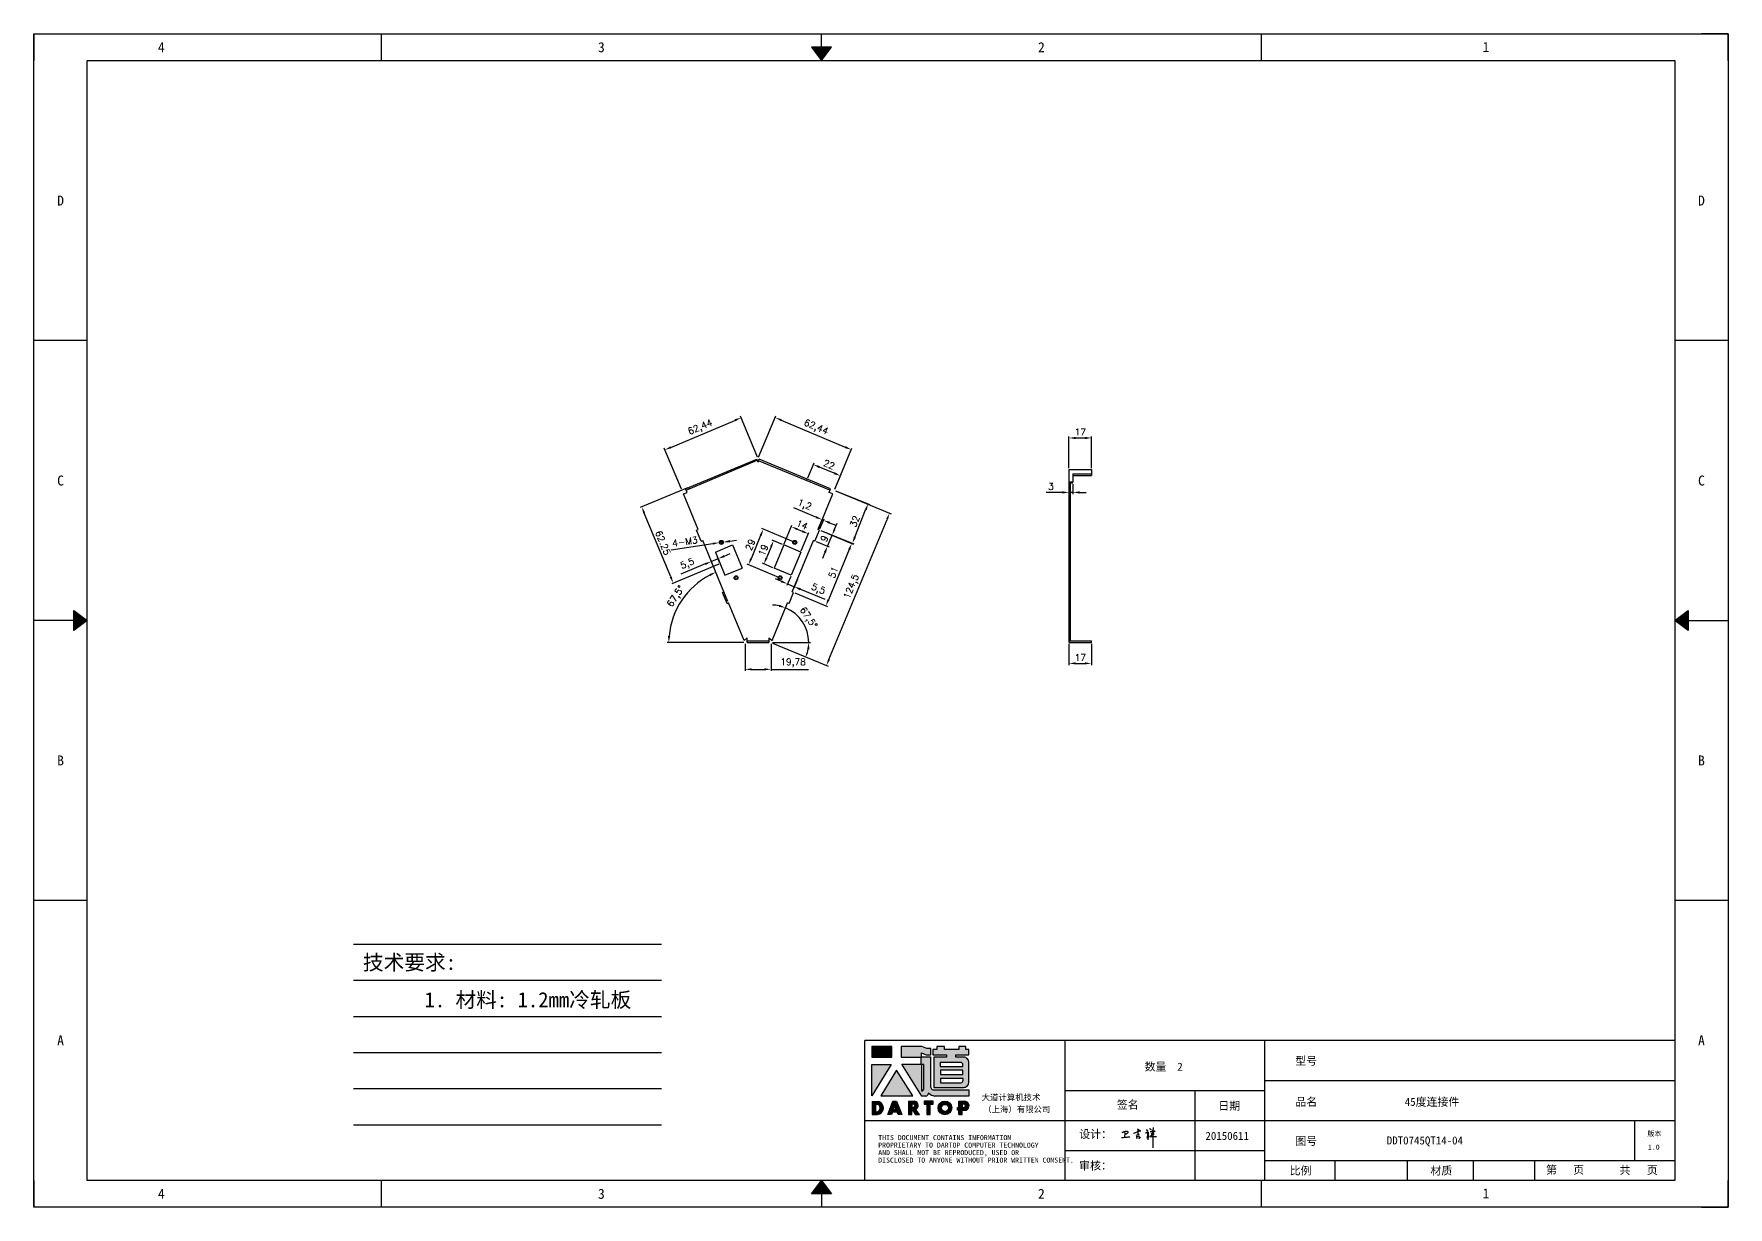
# Model space of a CAD drawing. Header units: millimetres. Extents: x -32103 to 8419, y 14505 to 33139.
# Drawn here: x 7140 to 8419, y 14518 to 15405 of the extents above; entities that cross this region are included whole.
import ezdxf
from ezdxf.enums import TextEntityAlignment as Align

# ---------------------------------------------------------------- set-up
doc = ezdxf.new("R2010")
doc.units = ezdxf.units.MM
doc.linetypes.add('DOT', pattern=[0.25, 0, -0.25])
doc.layers.add('4', color=7, linetype='Continuous')
doc.layers.add('print', color=30, linetype='Continuous')
doc.layers.add('dim', color=2, linetype='Continuous', lineweight=9)
doc.styles.add('Dartop', font='')
doc.styles.add('HZ', font='')
doc.styles.add('hzHT', font='simhei.ttf')
doc.styles.get("Standard").update_dxf_attribs({"font": 'txt', "bigfont": 'gbcbig.shx'})
doc.styles.get('Dartop').set_extended_font_data('FangSong_GB2312')
doc.styles.get('HZ').set_extended_font_data('SimSun')
doc.dimstyles.new('small', dxfattribs={"dimtxt": 5, "dimasz": 5, "dimexe": 1.25, "dimexo": 1, "dimgap": 2, "dimtad": 1, "dimtxsty": 'Standard', "dimcen": 2.5, "dimadec": 0, "dimazin": 0, "dimtfac": 1, "dimtmove": 0, "dimatfit": 3, "dimfxl": 0, "dimarcsym": 0})

# ---------------------------------------------------------------- blocks, each defined once
blk = doc.blocks.new('*U5')
at = {"color": 254, "linetype": 'Continuous', "extrusion": (0, 0, -1)}
for points in [[(-17, 0.333), (-16.812, 0.25), (-17, 0.5)], [(-17, 0.333), (-17.188, 0.25), (-16.812, 0.25)], [(-17, 0.333), (-17, 0.5), (-17.188, 0.25)]]:
    blk.add_solid(points, dxfattribs=at)
blk = doc.blocks.new('*U4')
at = {"color": 254, "linetype": 'Continuous', "extrusion": (0, 0, -1)}
for points in [[(-33.167, 11), (-33, 11), (-33.25, 11.188)], [(-33.167, 11), (-33.25, 11.188), (-33.25, 10.812)], [(-33.167, 11), (-33.25, 10.812), (-33, 11)]]:
    blk.add_solid(points, dxfattribs=at)
blk = doc.blocks.new('*U6')
at = {"color": 254, "linetype": 'Continuous'}
for points in [[(17, 21.667), (17.188, 21.75), (16.812, 21.75)], [(17, 21.667), (16.812, 21.75), (17, 21.5)], [(17, 21.667), (17, 21.5), (17.188, 21.75)]]:
    blk.add_solid(points, dxfattribs=at)
blk = doc.blocks.new('*U3')
at = {"color": 254, "linetype": 'Continuous', "extrusion": (0, 0, -1)}
for points in [[(-0.833, 11), (-0.75, 10.812), (-0.75, 11.188)], [(-0.833, 11), (-0.75, 11.188), (-1, 11)], [(-0.833, 11), (-1, 11), (-0.75, 10.812)]]:
    blk.add_solid(points, dxfattribs=at)
blk = doc.blocks.new('dadao')
for p, q in [((48, 19.2), (44.9, 10.4)), ((44.9, 10.4), (51.2, 10.4)), ((51.2, 10.4), (48, 19.2))]:
    blk.add_line(p, q)
for points in [[(41.8, 121.6), (41.8, 143.7), (-0.4, 143.7), (-0.4, 121.6), (41.8, 121.6)], [(104.8, 122), (104.8, 130.3), (114.1, 126.3), (124.2, 126.3), (124.2, 139.6), (115.9, 139.6), (105.1, 143.9), (61.5, 143.9)], [(61.7, 144), (61.7, 121.3), (103.9, 121.3)], [(113.4, 38.7), (105.1, 38.7), (63, 106.5), (103.9, 106.5), (103.9, 120.9), (103.9, 121.3)], [(109.7, 53.6), (109.7, 106.2), (104.3, 106.2), (104.3, 50.4), (106.6, 50.4)], [(144.6, 94.4), (144.6, 84.8), (192, 84.8), (192, 94.1), (144.9, 94.1)], [(120.2, 45), (119.5, 45), (119.5, 44.6)], [(0, 28), (0, 0), (11.8, 0)], [(0.1, 28), (14, 28)], [(7.1, 21.8), (7.1, 6.1), (12, 6.1)], [(7.1, 21.8), (11.4, 21.8)], [(76.8, 28.2), (76.8, 0), (84.1, 0), (84.1, 11.1), (91.6, -0.1), (100.3, -0.1), (91.7, 11.1)], [(76.8, 28.2), (90.6, 28.2)], [(84, 22.7), (84, 15.3), (87.2, 15.3)], [(84, 22.7), (87.3, 22.7)], [(183.7, 0), (183.7, 9.6), (180.6, 9.6), (180.6, 14.9), (183.8, 14.9), (183.8, 28.1), (196.1, 28.1), (196.5, 28.1)], [(183.7, 0), (190.9, 0), (190.9, 9.6), (198.8, 9.6)], [(194.9, 22.3), (190.8, 22.3), (190.8, 15), (194.4, 15)]]:
    blk.add_lwpolyline(points)
blk.add_lwpolyline([(137.1, 144.2), (137.1, 137.9), (128.3, 137.9), (128.3, 126.5), (157.3, 126.5), (157.3, 121.5), (130.3, 121.5), (130.3, 57.5), (194.4, 57.5, 0.414214), (204.4, 67.5), (204.4, 111.3, 0.414214), (194.4, 121.3), (177.5, 121.3), (177.5, 126.3), (204.7, 126.3), (204.7, 137.7), (198.2, 137.7), (198.2, 143.9), (183.3, 143.9), (183.3, 138), (153, 138), (153, 144.2), (137.1, 144.2)], format="xyb", close=True)
for points in [[(104.8, 122), (123.4, 122), (123.4, 60, 0.414214), (131.4, 52), (204.8, 52), (204.8, 39.1), (131.7, 39.1)], [(144.3, 110.8), (144.3, 101.8), (192.3, 101.8), (192.3, 105.5, 0.414214), (187.3, 110.5), (144.3, 110.5)], [(144.6, 77), (144.6, 67.5), (187.6, 67.5, 0.414214), (192.6, 72.5), (192.6, 76.4), (144.6, 76.4)]]:
    blk.add_lwpolyline(points, format="xyb")
for points in [[(-0.3, 106.2), (40.4, 106.2), (-0.3, 39.7), (-0.3, 106.2)], [(51.7, 94.1), (18.4, 39.3), (86.2, 39.3)], [(43.8, 28.2), (51.8, 28.2), (62.6, -0.1), (55, -0.1), (53.2, 5), (42.9, 5), (41.1, 0), (33.6, 0)], [(110, 28.1), (110, 21.9), (116, 21.9), (116, -0.1), (123.2, -0.1), (123.2, 22), (129.2, 22), (129.2, 28.1), (110, 28.1)]]:
    blk.add_lwpolyline(points, close=True)
for radius in [14.5, 7.44]:
    blk.add_circle((154.2, 14.2), radius)
for centre, radius, start, end in [((99.2, 60.7), 12.6, 305.6399, 325.969), ((111.6, 46.7), 8.19, 282.9811, 347.6627), ((136, 61.7), 22.9, 226.7358, 259.3209), ((8.5, 13.9), 8.49, 294.2143, 69.7177), ((9.6, 14.2), 14.4, 278.6604, 72.3203), ((86.4, 19), 3.8, 282.527, 76.7196), ((88.6, 19.4), 8.95, 290.6073, 77.2124), ((193.7, 18.7), 3.8, 280.9891, 72.5513), ((195.7, 18.6), 9.51, 288.8959, 85.2442)]:
    blk.add_arc(centre, radius, start, end)
blk = doc.blocks.new('h')
for p, q in [((20768.1, -2360.9), (20773, -2359.1)), ((20769.5, -2366.9), (20769.8, -2370.6)), ((20769.8, -2370.6), (20770.9, -2378)), ((20770.9, -2378), (20771.5, -2370.6)), ((20772.4, -2369.3), (20774.9, -2367.8)), ((20773, -2359.1), (20784.1, -2355.2)), ((20773.3, -2331.8), (20775.3, -2338.7)), ((20789.1, -2340.9), (20773.5, -2331.9)), ((20775.3, -2338.7), (20775.6, -2351.2)), ((20775.6, -2351.2), (20775.5, -2357.3)), ((20782.2, -2369.2), (20780, -2377.1)), ((20780, -2377.1), (20788.3, -2371.3)), ((20780.1, -2366.4), (20780.8, -2366.4)), ((20781.9, -2367.4), (20782.2, -2369.2)), ((20845.7, -2343.5), (20848.4, -2353)), ((20848.9, -2370.3), (20847.9, -2424)), ((20848.4, -2353), (20848.9, -2370.3))]:
    blk.add_line(p, q)
for points in [[(20696.6, -2372.4, 0.002073), (20710.6, -2371.9, 0.016137), (20719.6, -2371.3, 0.008314), (20736.9, -2369.3)], [(20699.1, -2348.2, -0.029745), (20704.6, -2345.4, -0.046842), (20708.4, -2344.2, -0.00919), (20714.3, -2343, -0.018517), (20717.2, -2342.5, -0.037841), (20720.3, -2342.4, -0.039541), (20723.2, -2342.8, -0.149785), (20726, -2344.3, -0.204935), (20726.9, -2346.6, -0.074872), (20726.5, -2348.3, -0.061615), (20725.6, -2350.3, -0.034204), (20723.8, -2352.6, -0.045776), (20722.3, -2354.1, -0.054985), (20720.4, -2355.3, -0.036348), (20717.3, -2356.5, -0.067752), (20715.7, -2356.8, -0.043553), (20713.2, -2356.7)], [(20755, -2351.9, -0.024077), (20759.9, -2350.1, -0.013147), (20768.7, -2346.5, -0.00522), (20775.4, -2344.1, -0.018517), (20777.3, -2343.4, -0.008274), (20786.3, -2341, -0.039541), (20788.3, -2340.8, -0.079216), (20789.4, -2341, -0.204935)], [(20813.5, -2350.1, 0.007348), (20815.9, -2348.7, 0.008421), (20818, -2347.3, 0.009459), (20819.7, -2346.2, -0.016325), (20820.7, -2345.5, -0.173771), (20821.8, -2345.3, -0.085159), (20823.9, -2346, -0.125883), (20826, -2347.9, -0.160659), (20826.6, -2350.1, -0.010447), (20826.5, -2352.3, -0.008247), (20826.2, -2355.1, -0.002698), (20825.3, -2374, 0.001562), (20823.9, -2383.7, 0.016137)], [(20816.8, -2335, -0.053561), (20819.6, -2336.1, -0.075272), (20821.3, -2337.3, -0.005295), (20822.5, -2338.5, -0.009337), (20823.1, -2339.1, -0.026146), (20823.7, -2339.8, -0.016644), (20824.5, -2340.9)], [(20832.1, -2329.2, -0.053561), (20834.9, -2330.3, -0.075272), (20836.7, -2331.5, -0.005295), (20837.8, -2332.6, -0.009337), (20838.5, -2333.3, -0.026146), (20839, -2334, -0.016644), (20839.8, -2335.1)], [(20836, -2343.7, -0.02797), (20842.1, -2342.6, -0.048868), (20845.6, -2342.2, -0.00919), (20851.1, -2341.4, -0.018517), (20853.9, -2341.1, -0.037841), (20856.7, -2341.2, -0.039541), (20859.4, -2341.6, -0.018282), (20840.6, -2354.7, -0.000937)], [(20847.6, -2340.2, 0.021784), (20849.6, -2335.9, 0.028296), (20850.8, -2332.4, 0.008136), (20851.9, -2328.2, 0.028913), (20852.2, -2327, 0.08193), (20852.1, -2325.9, 0.075058), (20851.7, -2324.7, 0.275043)]]:
    blk.add_lwpolyline(points, format="xyb")
for points in [[(20711.3, -2343.5), (20711.3, -2343.5), (20711.5, -2355.8), (20710.7, -2368), (20710.6, -2371.9)], [(20821.5, -2350.6), (20822.4, -2359.2), (20822.2, -2364.9), (20821.7, -2369), (20821.3, -2376.3), (20823.6, -2368.5), (20827.2, -2366.3), (20829.5, -2366.3)], [(20840.6, -2354.7), (20850, -2354.7), (20855, -2354.3), (20845.9, -2361.1), (20840.5, -2364), (20833, -2367.5), (20863.2, -2367.4), (20865.9, -2367.3)]]:
    blk.add_lwpolyline(points)
for centre, radius, start, end in [((20773.7, -2371.2), 2.3, 121.9907, 163.60158), ((20787.5, -2406), 40.3, 100.61827, 108.24823), ((20780.8, -2367.6), 1.15, 9.4675, 90)]:
    blk.add_arc(centre, radius, start, end)
blk = doc.blocks.new('*D99')
at = {"layer": 'Defpoints', "color": 0}
for p in [(7673.8, 15114.6), (7686.7, 15084), (7629.1, 15059.7)]:
    blk.add_point(p, dxfattribs=at)
at = {"layer": 'dim', "color": 0, "lineweight": -2}
for p, q in [((7686.3, 15084.9), (7673.3, 15115.7)), ((7620.8, 15092.2), (7669.2, 15112.6)), ((7628.7, 15060.7), (7615.8, 15091.5))]:
    blk.add_line(p, q, dxfattribs=at)
at = {"layer": 'dim', "color": 0}
for points in [[(7668.8, 15113.4), (7669.5, 15111.8), (7673.8, 15114.6)], [(7620.5, 15093), (7621.2, 15091.5), (7616.2, 15090.3)]]:
    blk.add_solid(points, dxfattribs=at)
at = {"layer": 'dim', "color": 0, "insert": (7643.1, 15107), "char_height": 5, "attachment_point": 5, "rotation": 22.8579}
blk.add_mtext('62,44', dxfattribs=at)
blk = doc.blocks.new('*D100')
at = {"layer": 'Defpoints', "color": 0}
for p in [(7757.1, 15090.4), (7686.7, 15084), (7744.2, 15059.7)]:
    blk.add_point(p, dxfattribs=at)
at = {"layer": 'dim', "color": 0, "lineweight": -2}
for p, q in [((7687, 15084.9), (7700.1, 15115.9)), ((7704.2, 15112.8), (7752.5, 15092.4)), ((7744.6, 15060.7), (7757.6, 15091.6))]:
    blk.add_line(p, q, dxfattribs=at)
at = {"layer": 'dim', "color": 0}
for points in [[(7704.5, 15113.5), (7703.9, 15112), (7699.6, 15114.7)], [(7752.9, 15093.2), (7752.2, 15091.6), (7757.1, 15090.4)]]:
    blk.add_solid(points, dxfattribs=at)
at = {"layer": 'dim', "color": 0, "insert": (7730.3, 15107.1), "char_height": 5, "attachment_point": 5, "rotation": 337.1421}
blk.add_mtext('62,44', dxfattribs=at)
blk = doc.blocks.new('*D101')
at = {"layer": 'Defpoints', "color": 0}
for p in [(7744.9, 15059.4), (7769.8, 15049.5), (7733.1, 15029.7)]:
    blk.add_point(p, dxfattribs=at)
at = {"layer": 'dim', "color": 0, "lineweight": -2}
for p, q in [((7745.8, 15059.1), (7771, 15049)), ((7759.8, 15024.4), (7767.9, 15044.9)), ((7734, 15029.3), (7759.1, 15019.3))]:
    blk.add_line(p, q, dxfattribs=at)
at = {"layer": 'dim', "color": 0}
for points in [[(7767.2, 15045.2), (7768.7, 15044.6), (7769.8, 15049.5)], [(7759, 15024.7), (7760.6, 15024.1), (7757.9, 15019.8)]]:
    blk.add_solid(points, dxfattribs=at)
at = {"layer": 'dim', "color": 0, "insert": (7759.7, 15036.3), "char_height": 5, "attachment_point": 5, "rotation": 68.2388}
blk.add_mtext('32', dxfattribs=at)
blk = doc.blocks.new('*D102')
at = {"layer": 'Defpoints', "color": 0}
for p in [(7733.1, 15029.7), (7713.5, 14982.6), (7737.9, 14972.5)]:
    blk.add_point(p, dxfattribs=at)
at = {"layer": 'dim', "color": 0, "lineweight": -2}
for p, q in [((7734, 15029.3), (7758.5, 15019.1)), ((7755.5, 15015), (7739.8, 14977.1)), ((7714.5, 14982.2), (7739, 14972))]:
    blk.add_line(p, q, dxfattribs=at)
at = {"layer": 'dim', "color": 0}
for points in [[(7754.7, 15015.3), (7756.3, 15014.7), (7757.4, 15019.6)], [(7739, 14977.4), (7740.6, 14976.8), (7737.9, 14972.5)]]:
    blk.add_solid(points, dxfattribs=at)
at = {"layer": 'dim', "color": 0, "insert": (7743.5, 14997.8), "char_height": 5, "attachment_point": 5, "rotation": 67.5}
blk.add_mtext('51', dxfattribs=at)
blk = doc.blocks.new('*D103')
at = {"layer": 'Defpoints', "color": 0}
for p in [(7733.1, 15029.7), (7742.6, 15025.8), (7729.6, 15021.4)]:
    blk.add_point(p, dxfattribs=at)
at = {"layer": 'dim', "color": 0, "lineweight": -2}
for p, q in [((7734, 15029.3), (7743.7, 15025.3)), ((7739.1, 15017.5), (7742.6, 15025.8)), ((7744.5, 15030.4), (7746.4, 15035)), ((7730.5, 15021), (7740.3, 15017)), ((7737.2, 15012.8), (7735.3, 15008.2))]:
    blk.add_line(p, q, dxfattribs=at)
at = {"layer": 'dim', "color": 0}
for points in [[(7743.7, 15030.7), (7745.2, 15030.1), (7742.6, 15025.8)], [(7736.4, 15013.2), (7738, 15012.5), (7739.1, 15017.5)]]:
    blk.add_solid(points, dxfattribs=at)
at = {"layer": 'dim', "color": 0, "insert": (7736.7, 15023.3), "char_height": 5, "attachment_point": 5, "rotation": 67.5}
blk.add_mtext('9', dxfattribs=at)
blk = doc.blocks.new('*D104')
at = {"layer": 'Defpoints', "color": 0}
for p in [(7735, 15037.6), (7731.9, 15030.2), (7733.1, 15029.7)]:
    blk.add_point(p, dxfattribs=at)
at = {"layer": 'dim', "color": 0, "lineweight": -2}
for p, q in [((7730.4, 15039.5), (7713.6, 15046.4)), ((7732.3, 15031.1), (7735.5, 15038.7)), ((7733.4, 15030.6), (7736.6, 15038.3)), ((7736.1, 15037.1), (7735, 15037.6)), ((7740.7, 15035.2), (7745.4, 15033.3))]:
    blk.add_line(p, q, dxfattribs=at)
at = {"layer": 'dim', "color": 0}
for points in [[(7730.7, 15040.3), (7730.1, 15038.7), (7735, 15037.6)], [(7741.1, 15036), (7740.4, 15034.4), (7736.1, 15037.1)]]:
    blk.add_solid(points, dxfattribs=at)
at = {"layer": 'dim', "color": 0, "insert": (7721.6, 15048.5), "char_height": 5, "attachment_point": 5, "rotation": 337.5}
blk.add_mtext('1,2', dxfattribs=at)
blk = doc.blocks.new('*D109')
at = {"layer": 'Defpoints', "color": 0}
for p in [(7938.5, 15099.3), (7921.5, 15075.4), (7938.5, 15075.4)]:
    blk.add_point(p, dxfattribs=at)
at = {"layer": 'dim', "color": 0, "lineweight": -2}
for p, q in [((7921.5, 15076.4), (7921.5, 15100.5)), ((7926.5, 15099.3), (7933.5, 15099.3)), ((7938.5, 15076.4), (7938.5, 15100.5))]:
    blk.add_line(p, q, dxfattribs=at)
at = {"layer": 'dim', "color": 0}
for points in [[(7926.5, 15100.1), (7926.5, 15098.4), (7921.5, 15099.3)], [(7933.5, 15100.1), (7933.5, 15098.4), (7938.5, 15099.3)]]:
    blk.add_solid(points, dxfattribs=at)
at = {"layer": 'dim', "color": 0, "insert": (7930, 15103.8), "char_height": 5, "attachment_point": 5}
blk.add_mtext('17', dxfattribs=at)
blk = doc.blocks.new('*D110')
at = {"layer": 'Defpoints', "color": 0}
for p in [(7728.4, 15079.2), (7723.9, 15068.2), (7744.2, 15059.7)]:
    blk.add_point(p, dxfattribs=at)
at = {"layer": 'dim', "color": 0, "lineweight": -2}
for p, q in [((7724.2, 15069.1), (7728.9, 15080.4)), ((7744.2, 15072.7), (7733.1, 15077.3)), ((7744.6, 15060.7), (7749.3, 15072))]:
    blk.add_line(p, q, dxfattribs=at)
at = {"layer": 'dim', "color": 0}
for points in [[(7733.4, 15078.1), (7732.7, 15076.5), (7728.4, 15079.2)], [(7744.5, 15073.5), (7743.8, 15071.9), (7748.8, 15070.8)]]:
    blk.add_solid(points, dxfattribs=at)
at = {"layer": 'dim', "color": 0, "insert": (7740.3, 15079.2), "char_height": 5, "attachment_point": 5, "rotation": 337.5}
blk.add_mtext('22', dxfattribs=at)
blk = doc.blocks.new('*D111')
at = {"layer": 'Defpoints', "color": 0}
for p in [(7921.5, 15065.3), (7924.5, 15065.3), (7921.5, 15058.2)]:
    blk.add_point(p, dxfattribs=at)
at = {"layer": 'dim', "color": 0, "lineweight": -2}
for p, q in [((7921.5, 15064.3), (7921.5, 15056.9)), ((7924.5, 15064.3), (7924.5, 15056.9)), ((7916.5, 15058.2), (7904.2, 15058.2)), ((7924.5, 15058.2), (7921.5, 15058.2)), ((7929.5, 15058.2), (7934.5, 15058.2))]:
    blk.add_line(p, q, dxfattribs=at)
at = {"layer": 'dim', "color": 0}
for points in [[(7916.5, 15059), (7916.5, 15057.3), (7921.5, 15058.2)], [(7929.5, 15059), (7929.5, 15057.3), (7924.5, 15058.2)]]:
    blk.add_solid(points, dxfattribs=at)
at = {"layer": 'dim', "color": 0, "insert": (7907.9, 15062.7), "char_height": 5, "attachment_point": 5}
blk.add_mtext('3', dxfattribs=at)
blk = doc.blocks.new('*D112')
at = {"layer": 'Defpoints', "color": 0}
for p in [(7921.5, 14944.7), (7938.5, 14944.7), (7938.5, 14929)]:
    blk.add_point(p, dxfattribs=at)
at = {"layer": 'dim', "color": 0, "lineweight": -2}
for p, q in [((7921.5, 14943.7), (7921.5, 14927.7)), ((7938.5, 14943.7), (7938.5, 14927.7)), ((7926.5, 14929), (7933.5, 14929))]:
    blk.add_line(p, q, dxfattribs=at)
at = {"layer": 'dim', "color": 0}
for points in [[(7926.5, 14929.8), (7926.5, 14928.2), (7921.5, 14929)], [(7933.5, 14929.8), (7933.5, 14928.2), (7938.5, 14929)]]:
    blk.add_solid(points, dxfattribs=at)
at = {"layer": 'dim', "color": 0, "insert": (7930, 14933.5), "char_height": 5, "attachment_point": 5}
blk.add_mtext('17', dxfattribs=at)
blk = doc.blocks.new('*D113')
at = {"layer": 'Defpoints', "color": 0}
for p in [(7676.8, 14944.7), (7696.5, 14944.7), (7696.5, 14924.5)]:
    blk.add_point(p, dxfattribs=at)
at = {"layer": 'dim', "color": 0, "lineweight": -2}
for p, q in [((7676.8, 14943.7), (7676.8, 14923.3)), ((7696.5, 14943.7), (7696.5, 14923.3)), ((7681.8, 14924.5), (7691.5, 14924.5)), ((7696.5, 14924.5), (7724.7, 14924.5))]:
    blk.add_line(p, q, dxfattribs=at)
at = {"layer": 'dim', "color": 0}
for points in [[(7681.8, 14925.3), (7681.8, 14923.7), (7676.8, 14924.5)], [(7691.5, 14925.3), (7691.5, 14923.7), (7696.5, 14924.5)]]:
    blk.add_solid(points, dxfattribs=at)
at = {"layer": 'dim', "color": 0, "insert": (7713.1, 14929.4), "char_height": 5, "attachment_point": 5}
blk.add_mtext('19,78', dxfattribs=at)
blk = doc.blocks.new('*D203')
at = {"layer": 'Defpoints', "color": 0}
for p in [(7744.2, 15059.7), (7786, 15042.4), (7696.5, 14944.7)]:
    blk.add_point(p, dxfattribs=at)
at = {"layer": 'dim', "color": 0, "lineweight": -2}
for p, q in [((7745.1, 15059.4), (7787.1, 15041.9)), ((7740.2, 14932), (7784.1, 15037.8)), ((7697.5, 14944.3), (7739.5, 14926.9))]:
    blk.add_line(p, q, dxfattribs=at)
at = {"layer": 'dim', "color": 0}
for points in [[(7783.3, 15038.1), (7784.8, 15037.5), (7786, 15042.4)], [(7739.5, 14932.3), (7741, 14931.7), (7738.3, 14927.4)]]:
    blk.add_solid(points, dxfattribs=at)
at = {"layer": 'dim', "color": 0, "insert": (7757.6, 14986.8), "char_height": 5, "attachment_point": 5, "rotation": 67.5}
blk.add_mtext('124,5', dxfattribs=at)
blk = doc.blocks.new('*D204')
at = {"layer": 'Defpoints', "color": 0}
for p in [(7636.1, 14985.4), (7664.3, 14974.7), (7676.1, 14946.3), (7678.5, 14944.7), (7694.8, 14944.7)]:
    blk.add_point(p, dxfattribs=at)
at = {"layer": 'dim', "color": 0, "lineweight": -2}
for p, q in [((7663.9, 14975.7), (7654.3, 14999)), ((7675.8, 14944.7), (7618, 14944.7))]:
    blk.add_line(p, q, dxfattribs=at)
blk.add_arc((7676.8, 14944.7), 57.5, 117.4823, 175.0177, dxfattribs=at)
at = {"layer": 'dim', "color": 0}
for points in [[(7649.9, 14996.5), (7650.6, 14995), (7654.8, 14997.9)], [(7620.3, 14949.7), (7618.6, 14949.7), (7619.2, 14944.7)]]:
    blk.add_solid(points, dxfattribs=at)
at = {"layer": 'dim', "color": 0, "insert": (7624.9, 14979.4), "char_height": 5, "attachment_point": 5, "rotation": 56.25}
blk.add_mtext('67,5°', dxfattribs=at)
blk = doc.blocks.new('*D205')
at = {"layer": 'Defpoints', "color": 0}
for p in [(7709, 14974.7), (7722.8, 14955.6), (7678.5, 14944.7), (7694.8, 14944.7), (7697.2, 14946.4)]:
    blk.add_point(p, dxfattribs=at)
at = {"layer": 'dim', "color": 0, "lineweight": -2}
blk.add_line((7697.5, 14944.7), (7726.2, 14944.7), dxfattribs=at)
for start, end in [(77.5887, 87.6775), (360, 67.5), (339.8225, 349.9113)]:
    blk.add_arc((7696.5, 14944.7), 28.4, start, end, dxfattribs=at)
at = {"layer": 'dim', "color": 0}
for points in [[(7702.9, 14973.3), (7702.4, 14971.7), (7707.4, 14971)], [(7723.7, 14939.8), (7725.4, 14939.7), (7725, 14944.7)]]:
    blk.add_solid(points, dxfattribs=at)
at = {"layer": 'dim', "color": 0, "insert": (7724.3, 14963.2), "char_height": 5, "attachment_point": 5, "rotation": 303.75}
blk.add_mtext('67,5°', dxfattribs=at)
blk = doc.blocks.new('*D227')
at = {"layer": 'Defpoints', "color": 0}
for p in [(7724.6, 15026.9), (7706, 15018.5), (7718.9, 15013.1)]:
    blk.add_point(p, dxfattribs=at)
at = {"layer": 'dim', "color": 0, "lineweight": -2}
for p, q in [((7706.4, 15019.4), (7712.2, 15033.4)), ((7716.3, 15030.3), (7720, 15028.8)), ((7719.3, 15014.1), (7725.1, 15028))]:
    blk.add_line(p, q, dxfattribs=at)
at = {"layer": 'dim', "color": 0}
for points in [[(7716.6, 15031.1), (7716, 15029.6), (7711.7, 15032.3)], [(7720.3, 15029.6), (7719.7, 15028), (7724.6, 15026.9)]]:
    blk.add_solid(points, dxfattribs=at)
at = {"layer": 'dim', "color": 0, "insert": (7719.9, 15033.7), "char_height": 5, "attachment_point": 5, "rotation": 337.5}
blk.add_mtext('14', dxfattribs=at)
blk = doc.blocks.new('*D228')
at = {"layer": 'Defpoints', "color": 0}
for p in [(7706, 15018.5), (7691.1, 15004.1), (7698.7, 15000.9)]:
    blk.add_point(p, dxfattribs=at)
at = {"layer": 'dim', "color": 0, "lineweight": -2}
for p, q in [((7696.5, 15017), (7693, 15008.7)), ((7705.1, 15018.9), (7697.2, 15022.1)), ((7697.8, 15001.3), (7689.9, 15004.6))]:
    blk.add_line(p, q, dxfattribs=at)
at = {"layer": 'dim', "color": 0}
for points in [[(7695.7, 15017.4), (7697.2, 15016.7), (7698.4, 15021.7)], [(7692.2, 15009), (7693.8, 15008.4), (7691.1, 15004.1)]]:
    blk.add_solid(points, dxfattribs=at)
at = {"layer": 'dim', "color": 0, "insert": (7690.6, 15014.6), "char_height": 5, "attachment_point": 5, "rotation": 67.5}
blk.add_mtext('19', dxfattribs=at)
blk = doc.blocks.new('*D229')
at = {"layer": 'Defpoints', "color": 0}
for p in [(7714.4, 15020.4), (7679.5, 15003.5), (7703.3, 14993.6)]:
    blk.add_point(p, dxfattribs=at)
at = {"layer": 'dim', "color": 0, "lineweight": -2}
for p, q in [((7688.6, 15025.7), (7681.4, 15008.1)), ((7713.5, 15020.8), (7689.4, 15030.8)), ((7702.4, 14994), (7678.3, 15004))]:
    blk.add_line(p, q, dxfattribs=at)
at = {"layer": 'dim', "color": 0}
for points in [[(7687.9, 15026), (7689.4, 15025.4), (7690.6, 15030.3)], [(7680.6, 15008.4), (7682.1, 15007.8), (7679.5, 15003.5)]]:
    blk.add_solid(points, dxfattribs=at)
at = {"layer": 'dim', "color": 0, "insert": (7680.8, 15018.6), "char_height": 5, "attachment_point": 5, "rotation": 67.5}
blk.add_mtext('29', dxfattribs=at)
blk = doc.blocks.new('*D230')
at = {"layer": 'Defpoints', "color": 0}
for p in [(7711.7, 14995.6), (7714, 14986.9), (7716.7, 14993.5)]:
    blk.add_point(p, dxfattribs=at)
at = {"layer": 'dim', "color": 0, "lineweight": -2}
for p, q in [((7704.3, 14990.9), (7699.7, 14992.9)), ((7711.3, 14994.7), (7708.5, 14987.9)), ((7708.9, 14989), (7714, 14986.9)), ((7716.4, 14992.6), (7713.6, 14985.8)), ((7718.7, 14985), (7737, 14977.4))]:
    blk.add_line(p, q, dxfattribs=at)
at = {"layer": 'dim', "color": 0}
for points in [[(7704.6, 14991.7), (7704, 14990.2), (7708.9, 14989)], [(7719, 14985.8), (7718.3, 14984.2), (7714, 14986.9)]]:
    blk.add_solid(points, dxfattribs=at)
at = {"layer": 'dim', "color": 0, "insert": (7732, 14984.8), "char_height": 5, "attachment_point": 5, "rotation": 337.5}
blk.add_mtext('5,5', dxfattribs=at)
blk = doc.blocks.new('*D231')
at = {"layer": 'Defpoints', "color": 0}
for p in [(7651.4, 15006), (7652.9, 15002.3), (7658, 15004.4)]:
    blk.add_point(p, dxfattribs=at)
at = {"layer": 'dim', "color": 0, "lineweight": -2}
for p, q in [((7661.1, 15010), (7665.7, 15011.9)), ((7646.8, 15004.1), (7628.4, 14996.5)), ((7652.6, 15003.2), (7650.9, 15007.1)), ((7656.5, 15008.1), (7651.4, 15006)), ((7657.6, 15005.3), (7656, 15009.2))]:
    blk.add_line(p, q, dxfattribs=at)
at = {"layer": 'dim', "color": 0}
for points in [[(7646.5, 15004.8), (7647.1, 15003.3), (7651.4, 15006)], [(7660.8, 15010.8), (7661.4, 15009.2), (7656.5, 15008.1)]]:
    blk.add_solid(points, dxfattribs=at)
at = {"layer": 'dim', "color": 0, "insert": (7633.4, 15003.9), "char_height": 5, "attachment_point": 5, "rotation": 22.5}
blk.add_mtext('5,5', dxfattribs=at)
blk = doc.blocks.new('*D232')
at = {"layer": 'Defpoints', "color": 0}
for p in [(7634.2, 15061.8), (7598.8, 15047.2), (7658, 15004.4)]:
    blk.add_point(p, dxfattribs=at)
at = {"layer": 'dim', "color": 0, "lineweight": -2}
for p, q in [((7633.3, 15061.5), (7597.6, 15046.7)), ((7620.7, 14994.3), (7600.7, 15042.5)), ((7657.1, 15004), (7621.4, 14989.2))]:
    blk.add_line(p, q, dxfattribs=at)
at = {"layer": 'dim', "color": 0}
for points in [[(7601.4, 15042.9), (7599.9, 15042.2), (7598.8, 15047.2)], [(7621.4, 14994.6), (7619.9, 14994), (7622.6, 14989.7)]]:
    blk.add_solid(points, dxfattribs=at)
at = {"layer": 'dim', "color": 0, "insert": (7614.8, 15020.1), "char_height": 5, "attachment_point": 5, "rotation": 292.5}
blk.add_mtext('62.25', dxfattribs=at)
blk = doc.blocks.new('*D233')
at = {"layer": 'Defpoints', "color": 0}
for p in [(7657.5, 15020.2), (7660.4, 15020.6)]:
    blk.add_point(p, dxfattribs=at)
at = {"layer": 'dim', "color": 0, "lineweight": -2}
for p, q in [((7621, 15014.9), (7652.5, 15019.5)), ((7660.4, 15020.6), (7657.5, 15020.2)), ((7665.4, 15021.4), (7670.3, 15022.1))]:
    blk.add_line(p, q, dxfattribs=at)
at = {"layer": 'dim', "color": 0}
for points in [[(7652.4, 15020.3), (7652.6, 15018.7), (7657.5, 15020.2)], [(7665.3, 15022.2), (7665.5, 15020.5), (7660.4, 15020.6)]]:
    blk.add_solid(points, dxfattribs=at)
at = {"layer": 'dim', "color": 0, "insert": (7631.4, 15021), "char_height": 5, "attachment_point": 5, "rotation": 8.2501}
blk.add_mtext('4-M3', dxfattribs=at)

msp = doc.modelspace()

# ---------------------------------------------------------------- hatches: boundary and pattern name
for points in [[(7787.69, 14639.449), (7772.623, 14639.449), (7772.623, 14631.577), (7787.69, 14631.577)], [(7787.205, 14626.069), (7772.663, 14626.069), (7772.663, 14602.326)], [(7791.236, 14621.76), (7779.349, 14602.167), (7803.555, 14602.167)], [(7818.925, 14598.159), (7812.045, 14598.159), (7812.045, 14595.976), (7814.192, 14595.976), (7814.192, 14588.111), (7816.762, 14588.111), (7816.762, 14595.981), (7818.925, 14595.981)]]:
    msp.add_hatch(color=0).paths.add_polyline_path(points)
h = msp.add_hatch(color=0)
h.paths.add_polyline_path([(7810.207, 14634.664), (7813.533, 14633.228), (7817.128, 14633.228), (7817.128, 14637.986), (7814.162, 14637.986), (7810.297, 14639.512), (7794.81, 14639.512), (7794.81, 14631.465), (7809.879, 14631.465), (7809.879, 14631.302), (7809.879, 14626.159), (7795.266, 14626.159), (7810.296, 14601.971), (7813.273, 14601.971, 0.27937482), (7815.445, 14604.083), (7815.445, 14604.195), (7815.708, 14604.195, 0.14314537), (7819.805, 14602.11), (7845.922, 14602.11), (7845.922, 14606.697), (7819.694, 14606.697, -0.41421356), (7816.837, 14609.554), (7816.837, 14631.719), (7810.207, 14631.719)])
h.paths.add_polyline_path([(7810.031, 14626.056), (7811.946, 14626.056), (7811.946, 14607.282, -0.08893574), (7810.836, 14606.141), (7810.024, 14606.141)], flags=16)
h = msp.add_hatch(color=0)
h.paths.add_polyline_path([(7845.877, 14637.32), (7843.553, 14637.32), (7843.553, 14639.531), (7838.242, 14639.531), (7838.242, 14637.431), (7827.398, 14637.431), (7827.398, 14639.641), (7821.719, 14639.641), (7821.719, 14637.39), (7818.581, 14637.39), (7818.581, 14633.314), (7828.937, 14633.314), (7828.937, 14631.512), (7819.287, 14631.512), (7819.287, 14608.692), (7842.195, 14608.692, 0.41421356), (7845.766, 14612.263), (7845.766, 14627.891, 0.41421356), (7842.195, 14631.462), (7836.139, 14631.462), (7836.139, 14633.23), (7845.877, 14633.23)])
h.paths.add_polyline_path([(7839.665, 14627.593, -0.41421356), (7841.451, 14625.808), (7841.451, 14624.498), (7824.3, 14624.498), (7824.3, 14627.593)], flags=16)
h.paths.add_polyline_path([(7841.34, 14621.735), (7841.34, 14618.419), (7824.411, 14618.419), (7824.411, 14621.735)], flags=16)
h.paths.add_polyline_path([(7841.561, 14615.435), (7841.561, 14614.015, -0.41421356), (7839.776, 14612.229), (7824.411, 14612.229), (7824.411, 14615.435)], flags=16)
h = msp.add_hatch(color=0)
h.paths.add_polyline_path([(7777.759, 14598.123), (7772.77, 14598.123), (7772.77, 14588.141), (7776.972, 14588.141, 0.79301591)])
h.paths.add_polyline_path([(7777.046, 14590.327), (7775.302, 14590.327), (7775.302, 14595.937), (7776.853, 14595.937, -0.67136089)], flags=16)
h = msp.add_hatch(color=0)
h.paths.add_polyline_path([(7791.274, 14598.205), (7788.427, 14598.205), (7784.766, 14588.131), (7787.462, 14588.131), (7788.097, 14589.916), (7791.751, 14589.916), (7792.399, 14588.109), (7795.117, 14588.109)])
h.paths.add_polyline_path([(7791.052, 14591.84), (7788.789, 14591.84), (7789.9, 14595.006)], flags=16)
h = msp.add_hatch(color=0)
h.paths.add_polyline_path([(7805.113, 14598.198), (7800.206, 14598.198), (7800.206, 14588.125), (7802.799, 14588.125), (7802.799, 14592.118), (7805.464, 14588.089), (7808.598, 14588.089), (7805.53, 14592.093, 0.74405494)])
h.paths.add_polyline_path([(7802.776, 14593.609), (7802.776, 14596.254), (7803.935, 14596.254, -0.79680897), (7803.917, 14593.609)], flags=16)
h = msp.add_hatch(color=0)
h.paths.add_polyline_path([(7822.664, 14593.198, 1), (7833.007, 14593.198, 1)])
h.paths.add_polyline_path([(7830.493, 14593.198, -1), (7825.179, 14593.198, -1)], flags=16)
h = msp.add_hatch(color=0)
h.paths.add_polyline_path([(7842.928, 14598.174), (7842.78, 14598.174), (7838.405, 14598.174), (7838.405, 14593.473), (7837.245, 14593.473), (7837.245, 14591.565), (7838.387, 14591.565), (7838.387, 14588.143), (7840.94, 14588.143), (7840.94, 14591.578), (7843.746, 14591.578, 0.81230381)])
h.paths.add_polyline_path([(7840.902, 14593.486), (7840.902, 14596.115), (7842.356, 14596.115, -0.77821343), (7842.207, 14593.486)], flags=16)

# ---------------------------------------------------------------- linework, layer by layer
at = {"color": 0, "linetype": 'DOT'}
for p, q in [((7139.642, 15404.564), (8399.228, 15404.564)), ((7139.642, 14538.371), (7139.642, 15384.42)), ((8419.372, 15384.42), (8419.372, 14538.371)), ((8399.228, 14518.227), (7139.642, 14518.227))]:
    msp.add_line(p, q, dxfattribs=at)
at = {"color": 0}
for p, q in [((7139.642, 15404.564), (7139.642, 15384.42)), ((7139.642, 15404.564), (7139.642, 15404.564)), ((7402.099, 15384.42), (7402.099, 15404.564)), ((7734.476, 15394.492), (7734.476, 15404.564)), ((8066.852, 15384.42), (8066.852, 15404.564)), ((8419.372, 15404.564), (8399.228, 15404.564)), ((8419.372, 15384.42), (8419.372, 15404.564)), ((7179.93, 14538.371), (7179.93, 15384.42)), ((7179.93, 15384.42), (8379.084, 15384.42)), ((8379.084, 15384.42), (8379.084, 14538.371)), ((7179.93, 15172.908), (7139.642, 15172.908)), ((8419.372, 15172.908), (8379.084, 15172.908)), ((7169.858, 14961.395), (7139.642, 14961.395)), ((8389.156, 14961.395), (8419.372, 14961.395)), ((7179.93, 14749.883), (7139.642, 14749.883)), ((8419.372, 14749.883), (8379.084, 14749.883)), ((8379.084, 14644.127), (7767.21, 14644.127)), ((7767.21, 14538.371), (7767.21, 14644.127)), ((7918.29, 14644.127), (7918.29, 14538.371)), ((8069.37, 14538.371), (8069.37, 14644.127)), ((7918.29, 14606.357), (8069.37, 14606.357)), ((8016.492, 14606.357), (8016.492, 14538.371)), ((8069.37, 14613.911), (8379.084, 14613.911)), ((7767.21, 14583.695), (7918.29, 14583.695)), ((7918.29, 14583.695), (8379.084, 14583.695)), ((8348.868, 14553.479), (8348.868, 14583.695)), ((7918.29, 14561.033), (8069.37, 14561.033)), ((8069.37, 14553.479), (8379.084, 14553.479)), ((8122.524, 14538.371), (8122.524, 14553.479)), ((8177.302, 14538.371), (8177.302, 14553.479)), ((8227.101, 14538.371), (8227.101, 14553.479)), ((8273.328, 14538.371), (8273.328, 14553.479)), ((7139.642, 14538.371), (7139.642, 14518.227)), ((8379.084, 14538.371), (7179.93, 14538.371)), ((7402.099, 14518.227), (7402.099, 14538.371)), ((8066.852, 14518.227), (8066.852, 14538.371)), ((8419.372, 14518.227), (8419.372, 14538.371)), ((7734.476, 14528.299), (7734.476, 14518.227)), ((7139.642, 14518.227), (7139.642, 14518.227)), ((8399.228, 14518.227), (8419.372, 14518.227))]:
    msp.add_line(p, q, dxfattribs=at)
for p, q in [((7631.895, 15060.883), (7685.76, 15083.194)), ((7632.355, 15059.774), (7686.07, 15082.446)), ((7686.656, 15081.031), (7685.76, 15083.194)), ((7686.656, 15081.031), (7687.553, 15083.194)), ((7740.958, 15059.774), (7687.093, 15082.086)), ((7741.417, 15060.883), (7687.553, 15083.194)), ((7921.523, 14944.716), (7921.523, 15075.382)), ((7921.523, 15075.382), (7938.525, 15075.382)), ((7938.525, 15075.382), (7938.525, 15071.04)), ((7649.908, 15067.045), (7649.449, 15068.154)), ((7723.439, 15067.574), (7723.898, 15068.682)), ((7921.523, 15066.123), (7924.525, 15066.123)), ((7921.523, 15065.346), (7922.723, 15065.346)), ((7921.523, 15065.346), (7924.525, 15065.346)), ((7921.523, 15063.948), (7922.723, 15063.948)), ((7921.523, 15062.448), (7922.723, 15062.448)), ((7922.723, 14945.916), (7922.723, 15065.346)), ((7924.525, 15072.199), (7938.525, 15072.199)), ((7924.525, 15072.199), (7924.525, 15066.123)), ((7924.525, 15071.04), (7938.525, 15071.04)), ((7924.525, 15065.346), (7924.525, 15066.123)), ((7630.272, 15056.963), (7633.044, 15058.111)), ((7641.37, 15030.171), (7630.272, 15056.963)), ((7633.044, 15058.111), (7631.895, 15060.883)), ((7634.209, 15061.841), (7634.662, 15060.748)), ((7731.943, 15030.171), (7743.041, 15056.963)), ((7740.269, 15058.111), (7741.417, 15060.883)), ((7743.041, 15056.963), (7740.269, 15058.111)), ((7640.261, 15029.711), (7641.37, 15030.171)), ((7643.705, 15021.397), (7640.261, 15029.711)), ((7729.607, 15021.397), (7733.052, 15029.711)), ((7733.052, 15029.711), (7731.943, 15030.171)), ((7921.523, 15034.436), (7922.723, 15034.436)), ((7921.523, 15034.126), (7922.723, 15034.126)), ((7921.523, 15025.433), (7922.723, 15025.433)), ((7643.705, 15021.397), (7644.814, 15021.856)), ((7660.887, 14983.053), (7644.814, 15021.856)), ((7654.384, 15013.135), (7667.318, 15018.493)), ((7654.384, 15013.135), (7661.655, 14995.581)), ((7667.318, 15018.493), (7674.589, 15000.939)), ((7705.994, 15018.493), (7698.723, 15000.939)), ((7718.929, 15013.135), (7705.994, 15018.493)), ((7718.929, 15013.135), (7711.658, 14995.581)), ((7712.426, 14983.053), (7728.499, 15021.856)), ((7729.607, 15021.397), (7728.499, 15021.856)), ((7661.655, 14995.581), (7674.589, 15000.939)), ((7711.658, 14995.581), (7698.723, 15000.939)), ((7659.778, 14982.594), (7660.887, 14983.053)), ((7663.222, 14974.279), (7659.778, 14982.594)), ((7663.222, 14974.279), (7664.331, 14974.738)), ((7676.104, 14946.316), (7664.331, 14974.738)), ((7697.233, 14946.372), (7708.982, 14974.738)), ((7710.091, 14974.279), (7708.982, 14974.738)), ((7710.091, 14974.279), (7713.535, 14982.594)), ((7713.535, 14982.594), (7712.426, 14983.053)), ((7921.523, 14985.174), (7922.723, 14985.174)), ((7921.523, 14984.864), (7922.723, 14984.864)), ((7921.523, 14976.326), (7922.723, 14976.326)), ((7678.498, 14948.243), (7676.104, 14946.316)), ((7678.498, 14944.716), (7678.498, 14948.243)), ((7694.814, 14948.228), (7697.233, 14946.372)), ((7694.814, 14948.228), (7694.814, 14944.716)), ((7675.202, 14945.916), (7675.206, 14945.916)), ((7678.498, 14945.916), (7694.814, 14945.916)), ((7678.498, 14944.716), (7694.814, 14944.716)), ((7698.107, 14945.916), (7698.11, 14945.916)), ((7921.523, 14946.216), (7922.723, 14946.216)), ((7921.523, 14945.916), (7938.523, 14945.916)), ((7921.523, 14944.716), (7938.523, 14944.716)), ((7938.523, 14944.716), (7938.523, 14945.916))]:
    msp.add_line(p, q)
for points in [[(7734.476, 15384.42), (7742.03, 15394.492), (7726.922, 15394.492), (7734.476, 15384.42)], [(7179.93, 14961.395), (7169.858, 14953.841), (7169.858, 14968.949), (7179.93, 14961.395)], [(8379.084, 14961.395), (8389.156, 14968.949), (8389.156, 14953.841), (8379.084, 14961.395)], [(7734.476, 14538.371), (7742.03, 14528.299), (7726.922, 14528.299), (7734.476, 14538.371)]]:
    msp.add_lwpolyline(points, close=True, dxfattribs=at)
for centre, radius in [((7658.938, 15020.433), 1.5), ((7658.938, 15020.433), 1), ((7714.375, 15020.433), 1.5), ((7714.375, 15020.433), 1), ((7670.036, 14993.641), 1.5), ((7670.036, 14993.641), 1), ((7703.277, 14993.641), 1.5), ((7703.277, 14993.641), 1)]:
    msp.add_circle(centre, radius)
at = {"layer": 'Defpoints'}
for p, q in [((7381.138, 14716.926), (7613.657, 14716.926)), ((7381.138, 14689.626), (7613.657, 14689.626)), ((7381.138, 14689.626), (7613.657, 14689.626)), ((7381.138, 14662.326), (7613.657, 14662.326)), ((7381.138, 14635.026), (7613.657, 14635.026)), ((7381.138, 14607.726), (7613.657, 14607.726)), ((7381.138, 14580.426), (7613.657, 14580.426))]:
    msp.add_line(p, q, dxfattribs=at)
at = {"layer": 'print'}
msp.add_lwpolyline([(7139.642, 15404.564), (8419.372, 15404.564), (8419.372, 14518.227), (7139.642, 14518.227)], close=True, dxfattribs=at)

# ---------------------------------------------------------------- block references
at = {"color": 0, "linetype": 'Continuous', "xscale": 40.28805309813855, "yscale": 40.28805309843684, "zscale": 40.28805309843723}
for name, p in [('*U6', (7049.579, 14518.227)), ('*U3', (7139.642, 14518.227)), ('*U4', (7049.579, 14518.227)), ('*U5', (7049.579, 14518.227))]:
    msp.add_blockref(name, p, dxfattribs=at)
at = {"color": 0}
for name, p, xscale, yscale, zscale in [('dadao', (7772.77, 14588.141), 0.3570986524328962, 0.3570986524601059, 0.3570986524634209), ('h', (4754.38, 14938.494), 0.1549482039698633, 0.1549482039706163, 0.15494820397056)]:
    msp.add_blockref(name, p, dxfattribs=dict(at, xscale=xscale, yscale=yscale, zscale=zscale))

# ---------------------------------------------------------------- texts
for s, height, style, p in [('4', 7.554, 'Dartop', (7235.911, 15394.492)), ('3', 7.554, 'Dartop', (7568.287, 15394.492)), ('2', 7.554, 'Dartop', (7900.664, 15394.492)), ('1', 7.554, 'Dartop', (8236.483, 15394.731)), ('D', 7.554, 'Dartop', (7159.786, 15278.664)), ('D', 7.554, 'Dartop', (8399.228, 15278.664)), ('C', 7.554, 'Dartop', (7159.786, 15067.151)), ('C', 7.554, 'Dartop', (8399.228, 15067.151)), ('B', 7.554, 'Dartop', (7159.786, 14855.639)), ('B', 7.554, 'Dartop', (8399.228, 14855.639)), ('A', 7.554, 'Dartop', (7159.786, 14644.127)), ('A', 7.554, 'Dartop', (8399.228, 14644.127)), ('数量  2', 6.0432, 'hzHT', (7993.017, 14624.317)), ('型号', 6.0432, 'hzHT', (8100.723, 14628.755)), ('签名', 6.0432, 'hzHT', (7965.871, 14595.518)), ('日期', 6.0432, 'hzHT', (8042.552, 14594.774)), ('品名', 6.0432, 'hzHT', (8100.723, 14597.732)), ('45度连接件', 6.0432, 'hzHT', (8195.739, 14597.732)), ('20150611', 6.0432, 'hzHT', (8041.001, 14572.055)), ('图号', 6.0432, 'hzHT', (8100.723, 14568.193)), ('DDT0745QT14-04', 6.04321, 'hzHT', (8190.34, 14568.588)), ('版本', 3.777, 'hzHT', (8363.685, 14573.668)), ('1.0', 3.777, 'Dartop', (8363.231, 14563.573)), ('比例', 6.0432, 'hzHT', (8096.51, 14545.767)), ('材质', 6.0432, 'hzHT', (8202.759, 14545.767)), ('第   页', 6.0432, 'hzHT', (8296.243, 14546.394)), ('共   页', 6.0432, 'hzHT', (8351.755, 14546.174)), ('4', 7.554, 'Dartop', (7235.911, 14528.299)), ('3', 7.554, 'Dartop', (7568.287, 14528.299)), ('2', 7.554, 'Dartop', (7900.664, 14528.299)), ('1', 7.554, 'Dartop', (8236.483, 14528.538))]:
    msp.add_text(s, height=height, dxfattribs=dict(at, style=style)).set_placement(p, align=Align.MIDDLE_CENTER)
at = {"style": 'HZ'}
for s, p in [('技术要求:', (7423.366, 14703.149)), ('     1. 材料: 1.2mm冷轧板', (7493.299, 14674.905))]:
    msp.add_text(s, height=11.466, dxfattribs=at).set_placement(p, align=Align.MIDDLE_CENTER)
at = {"color": 0, "style": 'hzHT'}
for s, height, p in [('设计：', 6.0432, (7929.262, 14570.34)), ('THIS DOCUMENT CONTAINS INFORMATION', 3.777, (7777.407, 14568.851)), ('PROPRIETARY TO DARTOP COMPUTER TECHNOLOGY', 3.777, (7777.407, 14563.186)), ('AND SHALL NOT BE REPRODUCED, USED OR', 3.777, (7777.407, 14557.52)), ('DISCLOSED TO ANYONE WITHOUT PRIOR WRITTEN CONSENT.', 3.777, (7777.407, 14551.855)), ('审核：', 6.0432, (7929.172, 14546.542))]:
    msp.add_text(s, height=height, dxfattribs=at).set_placement(p)
at = {"layer": '4', "color": 0, "style": 'hzHT'}
for s, p in [('大道计算机技术', (7855.525, 14598.851)), ('（上海）有限公司', (7856.666, 14589.818))]:
    msp.add_text(s, height=4.5324, dxfattribs=at).set_placement(p)

# ---------------------------------------------------------------- dimensions: what is measured, and where the dimension line sits
at = {"layer": 'dim'}
for p1, p2, distance, override, picture, middle in [((7629.124, 15059.735), (7686.656, 15083.988), 33.171, {"dimpost": '\\X'}, '*D99', (7643.095, 15106.958)), ((7686.656, 15083.988), (7744.189, 15059.735), 33.328, {"dimpost": '\\X'}, '*D100', (7730.278, 15107.102)), ((7924.525, 15065.346), (7921.523, 15065.346), 7.174, {"dimpost": '\\X'}, '*D111', (7907.856, 15062.672)), ((7696.546, 14944.716), (7744.189, 15059.735), -45.227, {"dimpost": '\\X', "dimadec": 1, "dimfxl": 0.18}, '*D203', (7757.609, 14986.799)), ((7733.052, 15029.711), (7731.943, 15030.171), -8.023, {"dimpost": '\\X'}, '*D104', (7721.574, 15048.472)), ((7733.052, 15029.711), (7744.916, 15059.434), -26.784, {"dimpost": '\\X'}, '*D101', (7759.68, 15036.311)), ((7705.994, 15018.493), (7718.929, 15013.135), 14.891, {"dimpost": '\\X', "dimadec": 1, "dimfxl": 0.18}, '*D227', (7719.882, 15033.729)), ((7714.375, 15020.433), (7703.277, 14993.641), -25.784, {"dimpost": '\\X', "dimadec": 1, "dimfxl": 0.18}, '*D229', (7680.847, 15018.626)), ((7733.052, 15029.711), (7713.535, 14982.594), 26.349, {"dimpost": '\\X'}, '*D102', (7743.479, 14997.791)), ((7658.02, 15004.358), (7652.934, 15002.252), -4.036, {"dimpost": '\\X', "dimadec": 1, "dimfxl": 0.18}, '*D231', (7633.417, 15003.858)), ((7705.994, 15018.493), (7698.723, 15000.939), -8.255, {"dimpost": '\\X', "dimadec": 1, "dimfxl": 0.18}, '*D228', (7690.575, 15014.597)), ((7711.658, 14995.581), (7716.743, 14993.475), -7.088, {"dimpost": '\\X', "dimadec": 1, "dimfxl": 0.18}, '*D230', (7732.003, 14984.804)), ((7921.523, 14944.716), (7938.523, 14944.716), -15.723, {"dimpost": '\\X'}, '*D112', (7930.023, 14933.492))]:
    dim = msp.add_aligned_dim(p1=p1, p2=p2, distance=distance, dimstyle='small', override=override, dxfattribs=at)
    dim.commit()
    dim.dimension.update_dxf_attribs({"geometry": picture, "text_midpoint": middle})
for base, p1, p2, picture, middle in [((7938.525, 15099.266), (7921.523, 15075.382), (7938.525, 15075.382), '*D109', (7930.024, 15103.766)), ((7696.546, 14924.5), (7676.766, 14944.716), (7696.546, 14944.716), '*D113', (7713.13, 14929.417))]:
    dim = msp.add_linear_dim(base=base, p1=p1, p2=p2, dimstyle='small', override={"dimpost": '\\X'}, dxfattribs=at)
    dim.commit()
    dim.dimension.update_dxf_attribs({"geometry": picture, "text_midpoint": middle})
for base, p1, p2, angle, picture, middle in [((7728.448, 15079.222), (7744.189, 15059.735), (7723.863, 15068.154), 157.5, '*D110', (7738.611, 15075.013)), ((7742.566, 15025.771), (7729.607, 15021.397), (7733.052, 15029.711), 67.5, '*D103', (7740.844, 15021.613))]:
    dim = msp.add_linear_dim(base=base, p1=p1, p2=p2, angle=angle, dimstyle='small', override={"dimpost": '\\X'}, dxfattribs=at)
    dim.commit()
    dim.dimension.update_dxf_attribs({"geometry": picture, "text_midpoint": middle, "dimtype": 161})
dim = msp.add_aligned_dim(p1=(7658.02, 15004.358), p2=(7634.209, 15061.841), distance=38.375, text='62.25', dimstyle='small', override={"dimpost": '\\X', "dimadec": 1, "dimfxl": 0.18}, dxfattribs=at)
dim.commit()
dim.dimension.update_dxf_attribs({"geometry": '*D232', "text_midpoint": (7614.818, 15020.137)})
dim = msp.add_diameter_dim_2p(p1=(7660.422, 15020.649), p2=(7657.453, 15020.218), text='4-M3', dimstyle='small', override={"dimpost": '\\X', "dimadec": 1, "dimfxl": 0.18}, dxfattribs=at)
dim.commit()
dim.dimension.update_dxf_attribs({"geometry": '*D233', "text_midpoint": (7632.066, 15016.537), "dimtype": 163})
for base, line2, picture, middle in [((7636.096, 14985.386), ((7676.104, 14946.316), (7664.331, 14974.738)), '*D204', (7624.855, 14979.402)), ((7722.815, 14955.596), ((7697.233, 14946.372), (7708.982, 14974.738)), '*D205', (7724.275, 14963.243))]:
    dim = msp.add_angular_dim_2l(base=base, line1=((7678.498, 14944.716), (7694.814, 14944.716)), line2=line2, dimstyle='small', override={"dimpost": '\\X', "dimadec": 1, "dimfxl": 0.18}, dxfattribs=at)
    dim.commit()
    dim.dimension.update_dxf_attribs({"geometry": picture, "text_midpoint": middle})

doc.saveas('drawing.dxf')
